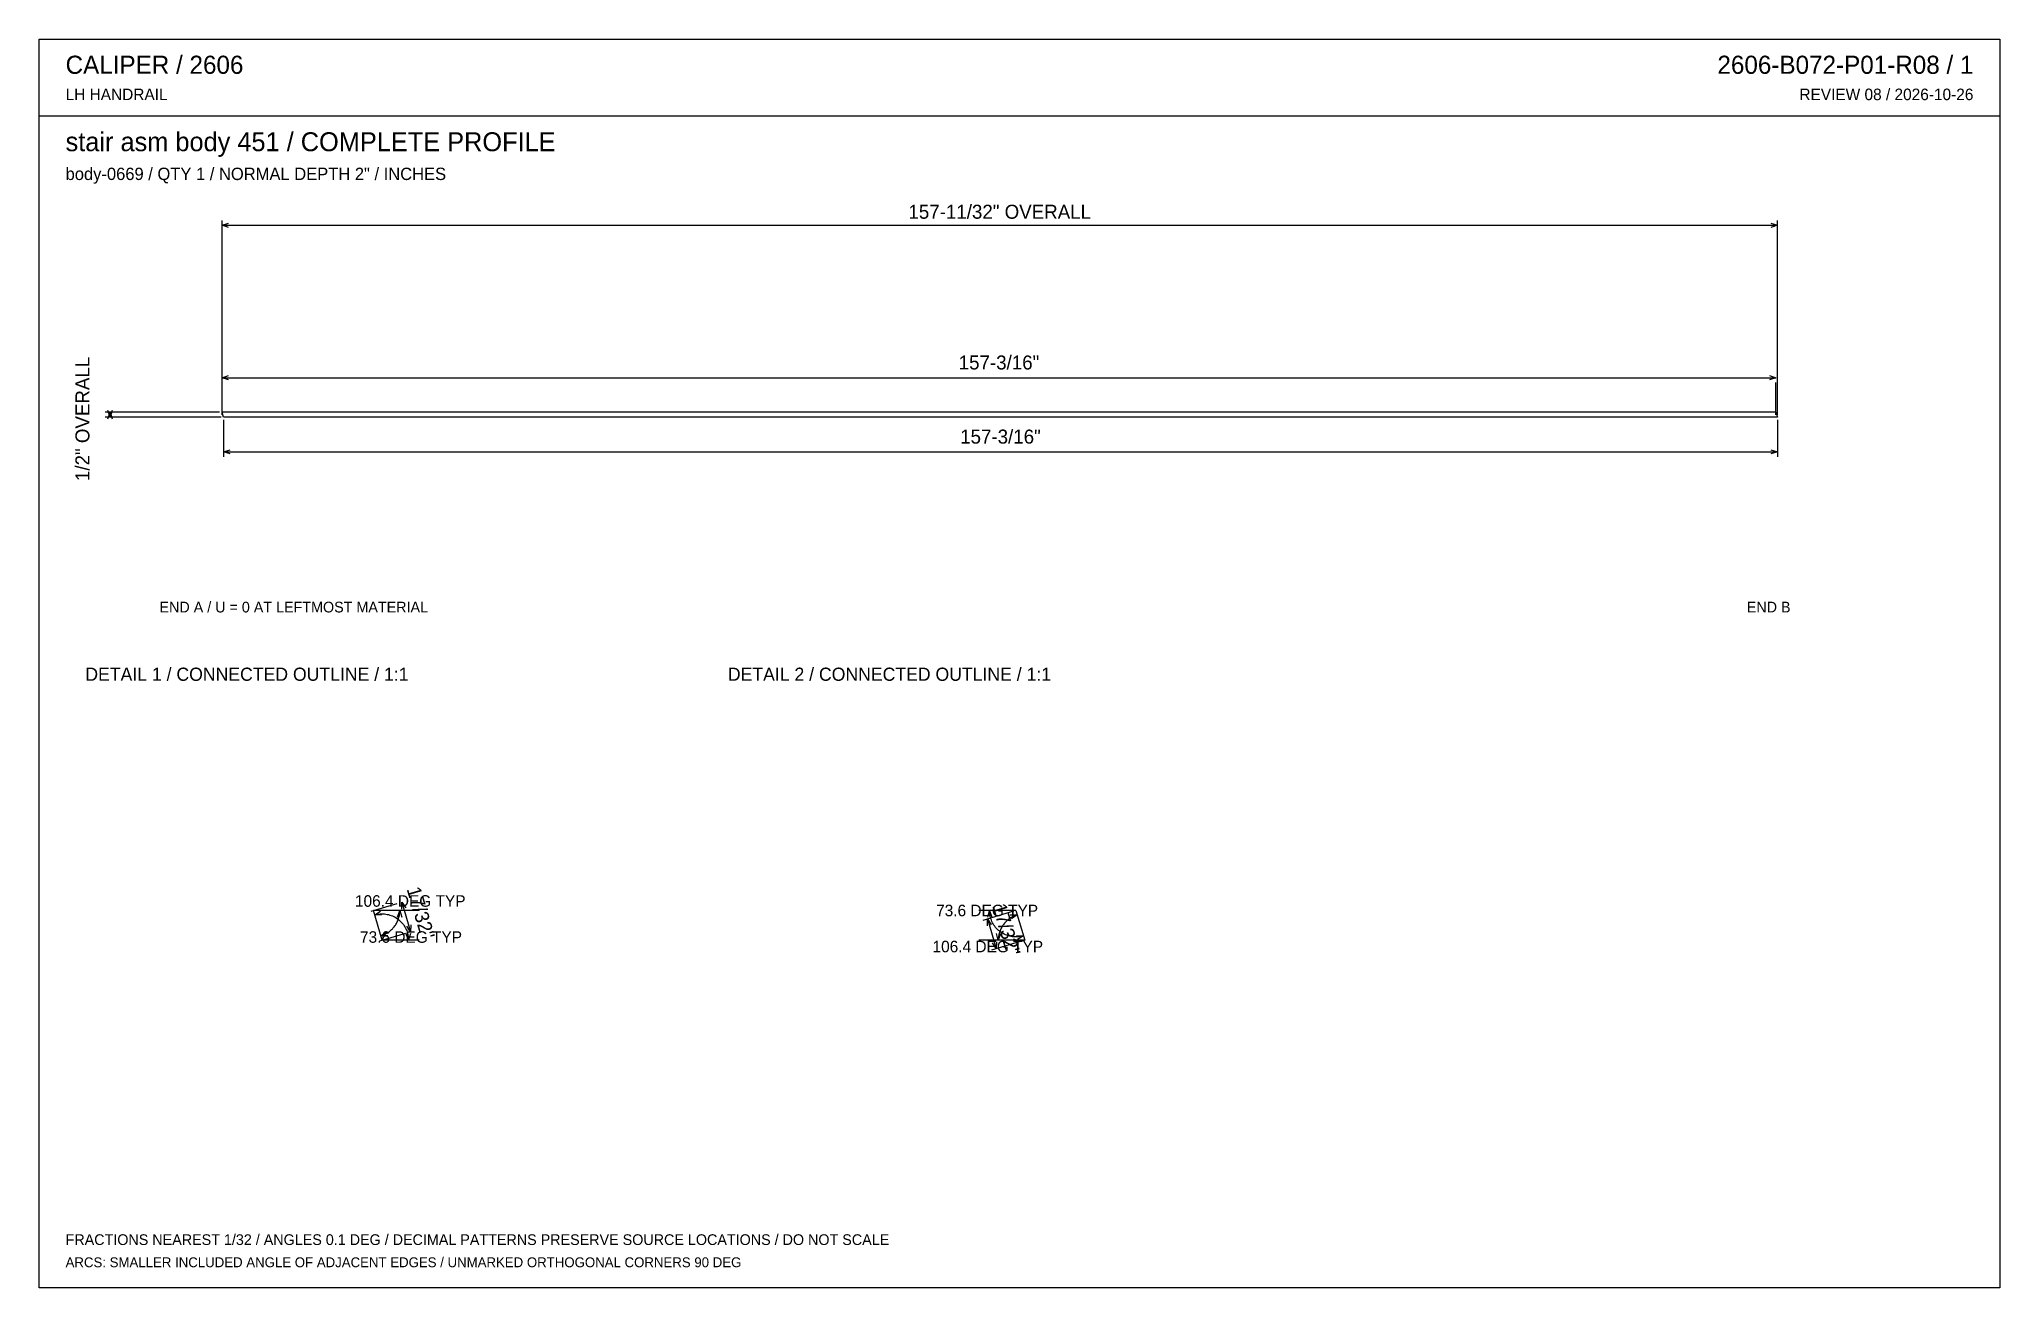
# Model space of a CAD drawing. Header units: inches. Extents: x 0.5 to 33.5, y 0.5 to 21.5.
import ezdxf
from ezdxf.enums import TextEntityAlignment as Align

# ---------------------------------------------------------------- set-up
doc = ezdxf.new("R2010")
doc.units = ezdxf.units.IN
doc.header["$MEASUREMENT"] = 0

msp = doc.modelspace()

# ---------------------------------------------------------------- linework, layer by layer
at = {"layer": 'ANNOTATION'}
for p, q in [((3.555, 15.278), (3.555, 18.472)), ((3.555, 18.389), (3.666, 18.424)), ((3.555, 18.389), (29.779, 18.389)), ((3.666, 18.354), (3.555, 18.389)), ((29.668, 18.424), (29.779, 18.389)), ((29.779, 18.389), (29.668, 18.354)), ((29.779, 15.194), (29.779, 18.472)), ((3.555, 15.819), (3.666, 15.854)), ((3.555, 15.819), (29.754, 15.819)), ((3.666, 15.785), (3.555, 15.819)), ((3.555, 15.194), (3.555, 15.736)), ((29.643, 15.854), (29.754, 15.819)), ((29.754, 15.819), (29.643, 15.785)), ((29.754, 15.194), (29.754, 15.736)), ((3.513, 15.236), (1.583, 15.236)), ((1.667, 15.153), (1.632, 15.264)), ((1.632, 15.125), (1.667, 15.236)), ((1.701, 15.264), (1.667, 15.153)), ((1.667, 15.236), (1.667, 15.153)), ((1.667, 15.236), (1.701, 15.125)), ((3.538, 15.153), (1.583, 15.153)), ((3.579, 15.111), (3.579, 14.486)), ((29.779, 15.111), (29.779, 14.486)), ((3.579, 14.569), (3.69, 14.604)), ((3.579, 14.569), (29.779, 14.569)), ((3.69, 14.535), (3.579, 14.569)), ((29.668, 14.604), (29.779, 14.569)), ((29.779, 14.569), (29.668, 14.535)), ((6.067, 6.822), (6.506, 6.951)), ((6.584, 6.858), (6.586, 6.975)), ((6.586, 6.975), (6.734, 6.475)), ((6.586, 6.975), (6.651, 6.878)), ((6.129, 6.76), (6.227, 6.822)), ((6.129, 6.76), (6.151, 6.766)), ((6.245, 6.755), (6.129, 6.76)), ((6.151, 6.766), (6.174, 6.771)), ((6.174, 6.771), (6.198, 6.774)), ((6.198, 6.774), (6.221, 6.777)), ((6.221, 6.777), (6.245, 6.778)), ((6.245, 6.778), (6.268, 6.778)), ((6.268, 6.778), (6.292, 6.776)), ((6.292, 6.776), (6.315, 6.774)), ((6.315, 6.774), (6.339, 6.77)), ((6.339, 6.77), (6.362, 6.765)), ((6.362, 6.765), (6.384, 6.758)), ((6.384, 6.758), (6.407, 6.751)), ((6.407, 6.751), (6.429, 6.742)), ((6.429, 6.742), (6.45, 6.732)), ((6.45, 6.732), (6.471, 6.721)), ((6.471, 6.721), (6.491, 6.709)), ((6.486, 6.601), (6.494, 6.615)), ((6.491, 6.709), (6.511, 6.696)), ((6.494, 6.615), (6.502, 6.629)), ((6.502, 6.629), (6.509, 6.644)), ((6.509, 6.644), (6.516, 6.659)), ((6.511, 6.696), (6.53, 6.682)), ((6.514, 6.723), (6.551, 6.833)), ((6.516, 6.659), (6.522, 6.674)), ((6.522, 6.674), (6.527, 6.689)), ((6.527, 6.689), (6.532, 6.705)), ((6.53, 6.682), (6.548, 6.667)), ((6.532, 6.705), (6.537, 6.72)), ((6.537, 6.72), (6.54, 6.736)), ((6.54, 6.736), (6.544, 6.752)), ((6.544, 6.752), (6.546, 6.768)), ((6.546, 6.768), (6.549, 6.785)), ((6.548, 6.667), (6.565, 6.651)), ((6.549, 6.785), (6.55, 6.801)), ((6.55, 6.801), (6.551, 6.817)), ((6.551, 6.817), (6.551, 6.833)), ((6.551, 6.833), (6.584, 6.722)), ((6.565, 6.651), (6.582, 6.634)), ((6.582, 6.634), (6.597, 6.616)), ((6.597, 6.616), (6.612, 6.598)), ((16.9, 6.822), (16.381, 6.668)), ((16.459, 6.575), (16.461, 6.692)), ((16.461, 6.692), (16.608, 6.192)), ((16.461, 6.692), (16.525, 6.595)), ((16.464, 6.721), (16.496, 6.833)), ((16.496, 6.81), (16.496, 6.833)), ((16.496, 6.833), (16.533, 6.723)), ((16.498, 6.786), (16.496, 6.81)), ((16.501, 6.763), (16.498, 6.786)), ((16.506, 6.74), (16.501, 6.763)), ((16.511, 6.717), (16.506, 6.74)), ((16.518, 6.694), (16.511, 6.717)), ((16.526, 6.672), (16.518, 6.694)), ((16.535, 6.65), (16.526, 6.672)), ((16.545, 6.629), (16.535, 6.65)), ((16.557, 6.608), (16.545, 6.629)), ((16.747, 6.619), (16.737, 6.606)), ((16.758, 6.631), (16.747, 6.619)), ((16.769, 6.643), (16.758, 6.631)), ((16.78, 6.654), (16.769, 6.643)), ((16.792, 6.665), (16.78, 6.654)), ((16.805, 6.676), (16.792, 6.665)), ((16.817, 6.686), (16.805, 6.676)), ((16.83, 6.696), (16.817, 6.686)), ((16.844, 6.705), (16.83, 6.696)), ((16.858, 6.714), (16.844, 6.705)), ((16.845, 6.759), (16.962, 6.76)), ((16.872, 6.722), (16.858, 6.714)), ((16.962, 6.76), (16.866, 6.693)), ((16.886, 6.73), (16.872, 6.722)), ((16.901, 6.737), (16.886, 6.73)), ((16.916, 6.743), (16.901, 6.737)), ((16.931, 6.749), (16.916, 6.743)), ((16.946, 6.755), (16.931, 6.749)), ((16.962, 6.76), (16.946, 6.755)), ((6.214, 6.322), (6.654, 6.451)), ((6.233, 6.407), (6.328, 6.474)), ((6.233, 6.407), (6.248, 6.412)), ((6.349, 6.407), (6.233, 6.407)), ((6.248, 6.412), (6.263, 6.417)), ((6.263, 6.417), (6.279, 6.423)), ((6.279, 6.423), (6.294, 6.43)), ((6.294, 6.43), (6.308, 6.437)), ((6.308, 6.437), (6.323, 6.445)), ((6.323, 6.445), (6.337, 6.453)), ((6.337, 6.453), (6.35, 6.462)), ((6.35, 6.462), (6.364, 6.471)), ((6.364, 6.471), (6.377, 6.481)), ((6.377, 6.481), (6.39, 6.491)), ((6.39, 6.491), (6.402, 6.501)), ((6.402, 6.501), (6.414, 6.512)), ((6.414, 6.512), (6.426, 6.524)), ((6.426, 6.524), (6.437, 6.536)), ((6.437, 6.536), (6.448, 6.548)), ((6.448, 6.548), (6.458, 6.561)), ((6.458, 6.561), (6.468, 6.574)), ((6.468, 6.574), (6.477, 6.587)), ((6.477, 6.587), (6.486, 6.601)), ((6.612, 6.598), (6.625, 6.578)), ((6.625, 6.578), (6.638, 6.558)), ((6.638, 6.558), (6.649, 6.538)), ((6.649, 6.538), (6.659, 6.516)), ((6.659, 6.516), (6.668, 6.495)), ((6.699, 6.333), (6.661, 6.443)), ((6.668, 6.495), (6.676, 6.473)), ((6.734, 6.475), (6.669, 6.572)), ((6.676, 6.473), (6.683, 6.45)), ((6.683, 6.45), (6.689, 6.427)), ((6.689, 6.427), (6.693, 6.404)), ((6.693, 6.404), (6.696, 6.38)), ((6.696, 6.38), (6.698, 6.357)), ((6.698, 6.357), (6.699, 6.333)), ((6.731, 6.445), (6.699, 6.333)), ((6.736, 6.591), (6.734, 6.475)), ((17.048, 6.322), (16.528, 6.168)), ((16.608, 6.192), (16.543, 6.289)), ((16.569, 6.588), (16.557, 6.608)), ((16.583, 6.569), (16.569, 6.588)), ((16.597, 6.55), (16.583, 6.569)), ((16.613, 6.533), (16.597, 6.55)), ((16.61, 6.308), (16.608, 6.192)), ((16.643, 6.333), (16.611, 6.445)), ((16.629, 6.516), (16.613, 6.533)), ((16.647, 6.5), (16.629, 6.516)), ((16.68, 6.444), (16.643, 6.333)), ((16.644, 6.35), (16.643, 6.333)), ((16.646, 6.382), (16.644, 6.366)), ((16.644, 6.366), (16.644, 6.35)), ((16.648, 6.398), (16.646, 6.382)), ((16.665, 6.485), (16.647, 6.5)), ((16.651, 6.414), (16.648, 6.398)), ((16.654, 6.43), (16.651, 6.414)), ((16.658, 6.446), (16.654, 6.43)), ((16.662, 6.462), (16.658, 6.446)), ((16.667, 6.477), (16.662, 6.462)), ((16.684, 6.47), (16.665, 6.485)), ((16.673, 6.493), (16.667, 6.477)), ((16.679, 6.508), (16.673, 6.493)), ((16.686, 6.523), (16.679, 6.508)), ((16.703, 6.457), (16.684, 6.47)), ((16.693, 6.537), (16.686, 6.523)), ((16.701, 6.552), (16.693, 6.537)), ((16.709, 6.566), (16.701, 6.552)), ((16.723, 6.445), (16.703, 6.457)), ((16.718, 6.579), (16.709, 6.566)), ((16.727, 6.593), (16.718, 6.579)), ((16.744, 6.434), (16.723, 6.445)), ((16.737, 6.606), (16.727, 6.593)), ((16.766, 6.424), (16.744, 6.434)), ((16.788, 6.416), (16.766, 6.424)), ((16.81, 6.408), (16.788, 6.416)), ((16.833, 6.402), (16.81, 6.408)), ((16.856, 6.397), (16.833, 6.402)), ((16.879, 6.393), (16.856, 6.397)), ((16.903, 6.39), (16.879, 6.393)), ((16.926, 6.389), (16.903, 6.39)), ((16.95, 6.389), (16.926, 6.389)), ((16.95, 6.412), (17.066, 6.407)), ((16.973, 6.39), (16.95, 6.389)), ((17.066, 6.407), (16.967, 6.345)), ((16.997, 6.393), (16.973, 6.39)), ((17.02, 6.396), (16.997, 6.393)), ((17.043, 6.401), (17.02, 6.396)), ((17.066, 6.407), (17.043, 6.401))]:
    msp.add_line(p, q, dxfattribs=at)
at = {"layer": 'OUTLINE'}
for p, q in [((0.472, 21.528), (33.528, 21.528)), ((0.472, 0.472), (0.472, 21.528)), ((33.528, 21.528), (33.528, 0.472)), ((0.472, 20.236), (33.528, 20.236)), ((3.579, 15.153), (3.555, 15.236)), ((29.754, 15.236), (3.555, 15.236)), ((29.754, 15.236), (29.779, 15.153)), ((29.779, 15.153), (3.579, 15.153)), ((6.254, 6.333), (6.107, 6.833)), ((6.879, 6.833), (6.107, 6.833)), ((16.94, 6.833), (16.315, 6.833)), ((16.94, 6.833), (17.088, 6.333)), ((6.879, 6.333), (6.254, 6.333)), ((17.088, 6.333), (16.315, 6.333)), ((33.528, 0.472), (0.472, 0.472))]:
    msp.add_line(p, q, dxfattribs=at)

# ---------------------------------------------------------------- texts
at = {"layer": 'ANNOTATION'}
for s, height, p in [('CALIPER / 2606', 0.30556, (0.917, 20.944)), ('LH HANDRAIL', 0.19444, (0.917, 20.5)), ('stair asm body 451 / COMPLETE PROFILE', 0.31944, (0.917, 19.639)), ('body-0669 / QTY 1 / NORMAL DEPTH 2" / INCHES', 0.20833, (0.917, 19.153)), ('END A / U = 0 AT LEFTMOST MATERIAL', 0.18056, (2.5, 11.861)), ('DETAIL 1 / CONNECTED OUTLINE / 1:1', 0.22222, (1.25, 10.708)), ('DETAIL 2 / CONNECTED OUTLINE / 1:1', 0.22222, (12.083, 10.708)), ('FRACTIONS NEAREST 1/32 / ANGLES 0.1 DEG / DECIMAL PATTERNS PRESERVE SOURCE LOCATIONS / DO NOT SCALE', 0.18056, (0.917, 1.194)), ('ARCS: SMALLER INCLUDED ANGLE OF ADJACENT EDGES / UNMARKED ORTHOGONAL CORNERS 90 DEG', 0.16667, (0.917, 0.819))]:
    msp.add_text(s, height=height, dxfattribs=at).set_placement(p)
for s, height, p in [('2606-B072-P01-R08 / 1', 0.30556, (33.083, 20.944)), ('REVIEW 08 / 2026-10-26', 0.19444, (33.083, 20.5)), ('END B', 0.1806, (30, 11.861))]:
    msp.add_text(s, height=height, dxfattribs=at).set_placement(p, align=Align.RIGHT)
for s, height, p in [('157-11/32" OVERALL', 0.23611, (16.667, 18.5)), ('157-3/16"', 0.2361, (16.654, 15.958)), ('157-3/16"', 0.2361, (16.679, 14.708)), ('106.4 DEG TYP', 0.19444, (6.728, 6.898)), ('73.6 DEG TYP', 0.19444, (16.454, 6.738)), ('73.6 DEG TYP', 0.19444, (6.741, 6.29)), ('106.4 DEG TYP', 0.19444, (16.466, 6.13))]:
    msp.add_text(s, height=height, dxfattribs=at).set_placement(p, align=Align.CENTER)
for s, height, rotation, p in [('1/2" OVERALL', 0.23611, 90, (1.319, 15.125)), ('17/32"', 0.2361, -73.5547, (6.793, 6.764)), ('17/32"', 0.2361, -73.5547, (16.668, 6.481))]:
    msp.add_text(s, height=height, rotation=rotation, dxfattribs=at).set_placement(p, align=Align.CENTER)

doc.saveas('drawing.dxf')
